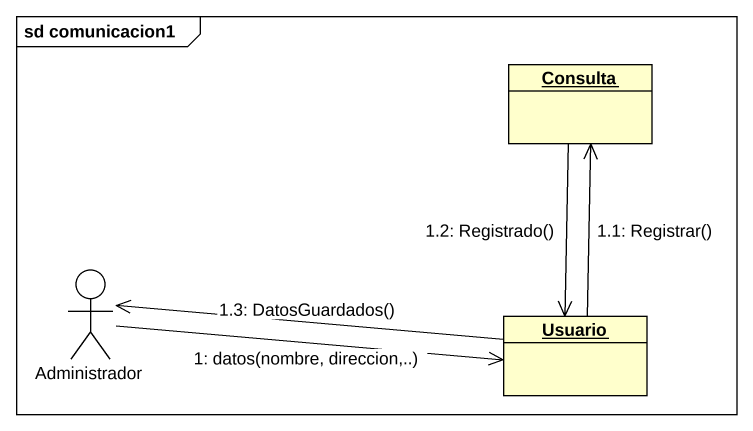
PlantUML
@startuml
mainframe sd comunicacion1
allowmixing
hide circle
hide empty members
object Consulta
actor Administrador
object Usuario
Administrador -right-> Usuario : 1: datos(nombre, direccion,..)
Usuario -up-> Consulta : 1.1: Registrar()
Consulta --> Usuario : 1.2: Registrado()
Usuario -left-> Administrador : 1.3: DatosGuardados()
@enduml
